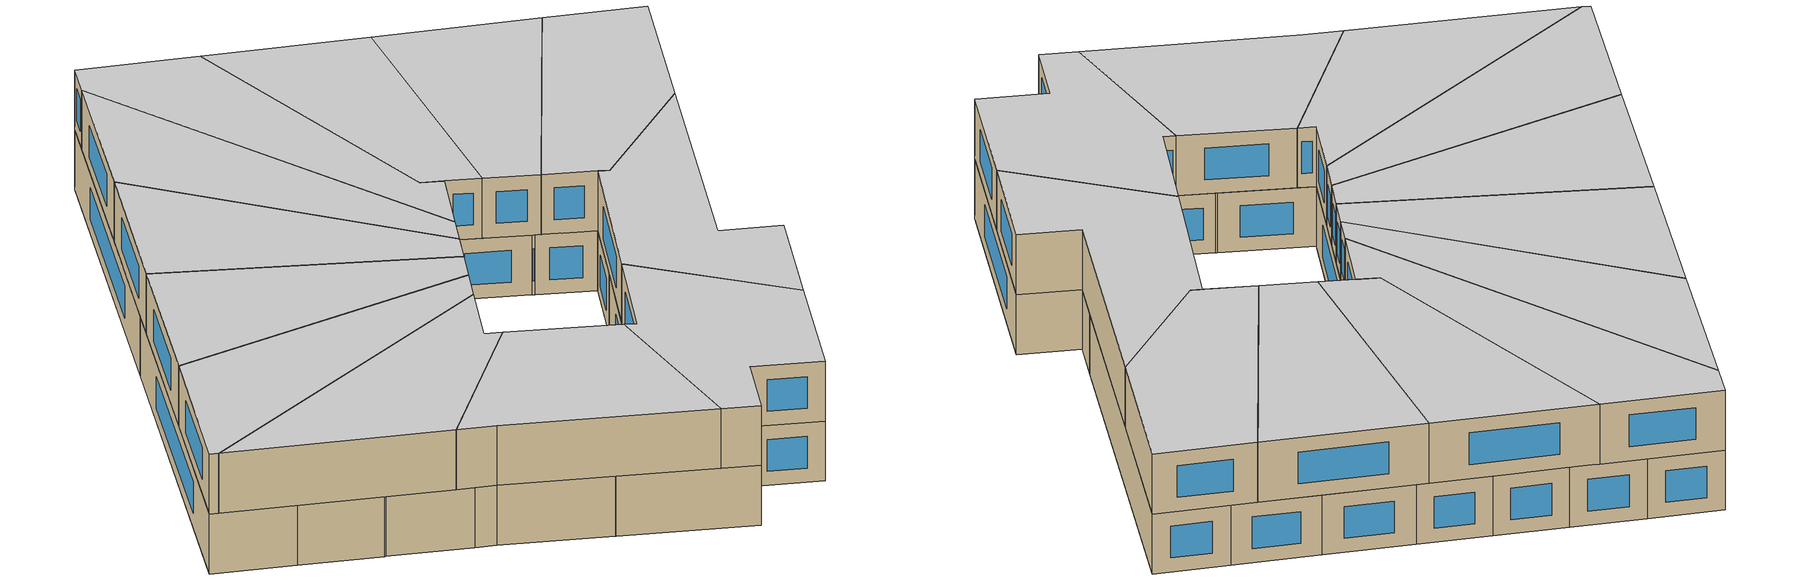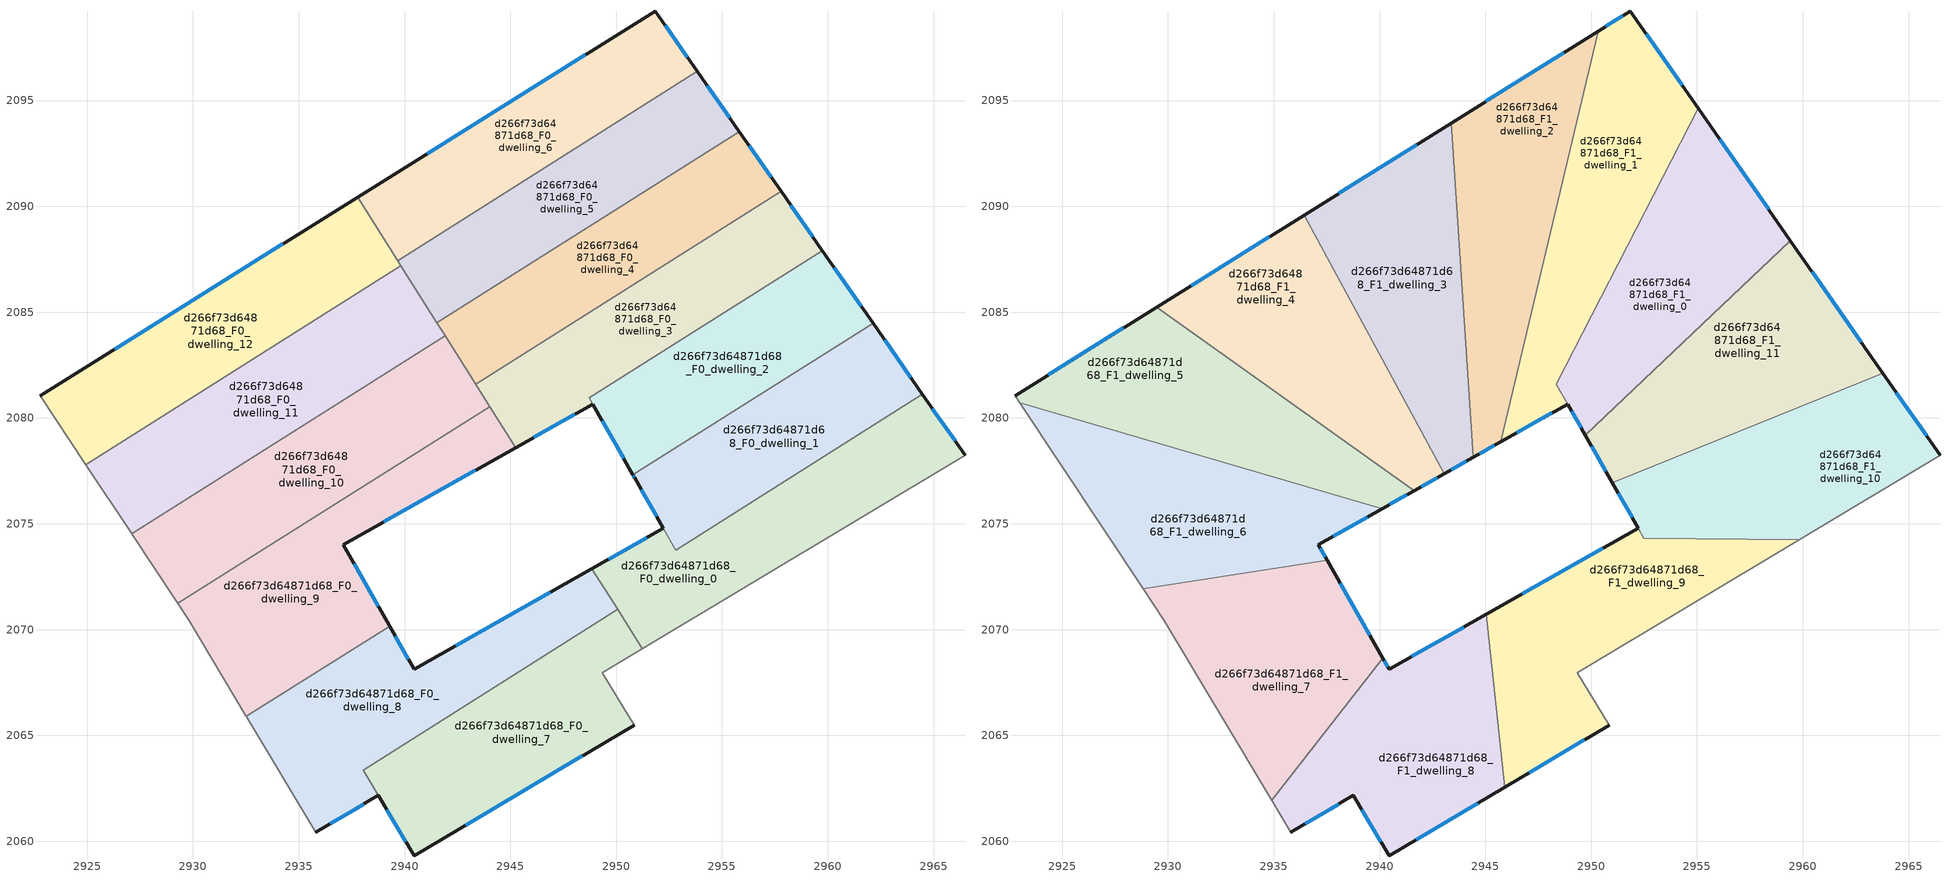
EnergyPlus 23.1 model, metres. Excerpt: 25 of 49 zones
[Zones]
d266f73d64871d68_F0_dwelling_0
 floor ground (EU_floor_Construction): 2964.47,2081.12 2966.48,2078.25 2951.24,2069.11 2948.86,2072.89 2952.23,2074.79 2952.81,2073.76 z0
 wall outside (EU_wall_Construction): 2966.48,2078.25 2964.47,2081.12 / 2952.23,2074.79 2948.86,2072.89 z0:3
 wall adiabatic (EU_wall_Construction): 2951.24,2069.11 2966.48,2078.25 z0:3
 wall to d266f73d64871d68_F0_dwelling_1 (EU_wall_Construction): 2964.47,2081.12 2952.81,2073.76 2952.23,2074.79 z0:3
 wall to d266f73d64871d68_F0_dwelling_8 (EU_wall_Construction): 2948.86,2072.89 2950.08,2070.96 z0:3
 wall to d266f73d64871d68_F0_dwelling_7 (EU_wall_Construction): 2950.08,2070.95 2951.24,2069.11 z0:3
 window (EU_Window_Construction): 2966.01,2078.92 2964.95,2080.45 / 2951.43,2074.35 2949.65,2073.34 z0.7:2.3
d266f73d64871d68_F0_dwelling_1
 floor ground (EU_floor_Construction): 2962.14,2084.47 2964.47,2081.12 2952.81,2073.76 2950.87,2077.18 2950.79,2077.31 z0
 wall outside (EU_wall_Construction): 2950.79,2077.31 2950.87,2077.18 2952.23,2074.79 / 2964.47,2081.12 2962.14,2084.47 z0:3
 wall to d266f73d64871d68_F0_dwelling_2 (EU_wall_Construction): 2962.14,2084.47 2950.79,2077.31 z0:3
 window (EU_Window_Construction): 2950.81,2077.28 2950.85,2077.21 / 2963.93,2081.91 2962.69,2083.69 / 2951.19,2076.62 2951.91,2075.35 z0.7:2.3
d266f73d64871d68_F0_dwelling_10
 floor ground (EU_floor_Construction): 2941.92,2083.88 2944.02,2080.54 2929.29,2071.24 2927.11,2074.53 z0
 wall to d266f73d64871d68_F0_dwelling_11 (EU_wall_Construction): 2941.92,2083.88 2927.11,2074.53 z0:3
 wall to d266f73d64871d68_F0_dwelling_9 (EU_wall_Construction): 2929.29,2071.24 2944.02,2080.54 z0:3
 wall adiabatic (EU_wall_Construction): 2927.11,2074.53 2929.29,2071.24 z0:3
 wall to d266f73d64871d68_F0_dwelling_4 (EU_wall_Construction): 2943.36,2081.59 2941.92,2083.88 z0:3
 wall to d266f73d64871d68_F0_dwelling_3 (EU_wall_Construction): 2944.02,2080.54 2943.36,2081.59 z0:3
 ceiling adiabatic (EU_roof_Construction): 2944.02,2080.54 2941.92,2083.88 2940.14,2082.76 2942.02,2079.28 z3
d266f73d64871d68_F0_dwelling_11
 floor ground (EU_floor_Construction): 2939.82,2087.2 2941.89,2083.92 2941.92,2083.88 2927.11,2074.53 2927.08,2074.57 2924.93,2077.8 z0
 wall adiabatic (EU_wall_Construction): 2924.93,2077.8 2927.08,2074.57 2927.11,2074.53 z0:3
 wall to d266f73d64871d68_F0_dwelling_12 (EU_wall_Construction): 2939.82,2087.2 2924.93,2077.8 z0:3
 wall to d266f73d64871d68_F0_dwelling_5 (EU_wall_Construction): 2941.52,2084.5 2939.82,2087.2 z0:3
 wall to d266f73d64871d68_F0_dwelling_4 (EU_wall_Construction): 2941.92,2083.88 2941.89,2083.92 2941.52,2084.5 z0:3
 ceiling adiabatic (EU_roof_Construction): 2941.92,2083.88 2941.89,2083.92 2939.82,2087.2 2938.26,2086.22 2940.14,2082.76 z3
d266f73d64871d68_F0_dwelling_12
 floor ground (EU_floor_Construction): 2937.78,2090.43 2939.82,2087.2 2924.93,2077.8 2922.78,2081.06 z0
 wall outside (EU_wall_Construction): 2937.78,2090.43 2922.78,2081.06 z0:3
 wall adiabatic (EU_wall_Construction): 2922.78,2081.06 2924.93,2077.8 z0:3
 wall to d266f73d64871d68_F0_dwelling_6 (EU_wall_Construction): 2939.67,2087.43 2937.78,2090.43 z0:3
 wall to d266f73d64871d68_F0_dwelling_5 (EU_wall_Construction): 2939.82,2087.2 2939.67,2087.43 z0:3
 window (EU_Window_Construction): 2934.26,2088.23 2926.3,2083.26 z0.7:2.3
 ceiling adiabatic (EU_roof_Construction): 2939.82,2087.2 2937.78,2090.43 2936.44,2089.59 2938.26,2086.22 z3
d266f73d64871d68_F0_dwelling_2
 floor ground (EU_floor_Construction): 2959.74,2087.91 2962.14,2084.47 2950.79,2077.31 2948.72,2080.96 z0
 wall outside (EU_wall_Construction): 2962.14,2084.47 2959.74,2087.91 / 2948.89,2080.66 2950.79,2077.31 z0:3
 wall to d266f73d64871d68_F0_dwelling_3 (EU_wall_Construction): 2959.74,2087.91 2948.72,2080.96 2948.89,2080.66 z0:3
 window (EU_Window_Construction): 2961.58,2085.28 2960.31,2087.1 / 2949.34,2079.87 2950.35,2078.1 z0.7:2.3
d266f73d64871d68_F0_dwelling_3
 floor ground (EU_floor_Construction): 2957.79,2090.71 2959.74,2087.91 2948.72,2080.95 2948.89,2080.66 2945.25,2078.6 2943.36,2081.59 z0
 wall outside (EU_wall_Construction): 2959.74,2087.91 2957.79,2090.71 / 2945.25,2078.6 2948.89,2080.66 z0:3
 wall to d266f73d64871d68_F0_dwelling_4 (EU_wall_Construction): 2957.79,2090.71 2943.36,2081.59 z0:3
 wall to d266f73d64871d68_F0_dwelling_9 (EU_wall_Construction): 2944.02,2080.54 2945.25,2078.6 z0:3
 window (EU_Window_Construction): 2959.28,2088.57 2958.25,2090.05 / 2946.1,2079.08 2948.03,2080.17 z0.7:2.3
d266f73d64871d68_F0_dwelling_4
 floor ground (EU_floor_Construction): 2955.82,2093.53 2957.79,2090.71 2943.36,2081.59 2941.52,2084.5 z0
 wall outside (EU_wall_Construction): 2957.79,2090.71 2955.82,2093.53 z0:3
 wall to d266f73d64871d68_F0_dwelling_5 (EU_wall_Construction): 2955.82,2093.53 2941.52,2084.5 z0:3
 window (EU_Window_Construction): 2957.33,2091.37 2956.29,2092.87 z0.7:2.3
d266f73d64871d68_F0_dwelling_5
 floor ground (EU_floor_Construction): 2953.84,2096.38 2955.82,2093.53 2941.52,2084.5 2939.67,2087.43 z0
 wall outside (EU_wall_Construction): 2955.82,2093.53 2953.84,2096.38 z0:3
 wall to d266f73d64871d68_F0_dwelling_6 (EU_wall_Construction): 2953.84,2096.38 2939.67,2087.43 z0:3
 window (EU_Window_Construction): 2955.36,2094.2 2954.3,2095.71 z0.7:2.3
 ceiling adiabatic (EU_roof_Construction): 2953.84,2092.28 2955.05,2094.64 2953.84,2096.38 2939.67,2087.43 2941.52,2084.5 2943.91,2086.01 2943.66,2089.95 2949.2,2093.45 2948.05,2088.62 z3
d266f73d64871d68_F0_dwelling_6
 floor ground (EU_floor_Construction): 2951.85,2099.22 2953.84,2096.38 2939.67,2087.43 2937.78,2090.43 z0
 wall outside (EU_wall_Construction): 2953.84,2096.38 2951.85,2099.22 2937.78,2090.43 z0:3
 window (EU_Window_Construction): 2948.55,2097.16 2941.09,2092.49 / 2953.37,2097.05 2952.32,2098.55 z0.7:2.3
 ceiling adiabatic (EU_roof_Construction): 2943.66,2089.95 2943.4,2093.94 2937.78,2090.43 2939.67,2087.43 z3
d266f73d64871d68_F0_dwelling_7
 floor ground (EU_floor_Construction): 2950.08,2070.96 2951.24,2069.11 2949.34,2067.97 2950.84,2065.49 2940.47,2059.31 2938.05,2063.36 z0
 wall outside (EU_wall_Construction): 2938.76,2062.17 2940.47,2059.31 2950.84,2065.49 z0:3
 wall adiabatic (EU_wall_Construction): 2950.84,2065.49 2949.34,2067.97 2951.24,2069.11 z0:3
 wall to d266f73d64871d68_F0_dwelling_8 (EU_wall_Construction): 2950.08,2070.96 2938.05,2063.36 2938.76,2062.17 z0:3
 window (EU_Window_Construction): 2942.9,2060.76 2948.41,2064.04 / 2939.16,2061.5 2940.07,2059.98 z0.7:2.3
d266f73d64871d68_F0_dwelling_8
 floor ground (EU_floor_Construction): 2948.86,2072.89 2950.08,2070.96 2938.05,2063.36 2938.76,2062.17 2935.81,2060.42 2932.53,2065.9 2939.29,2070.17 2940.45,2068.13 z0
 wall outside (EU_wall_Construction): 2948.86,2072.89 2940.45,2068.13 2939.29,2070.17 / 2935.81,2060.42 2938.76,2062.17 z0:3
 wall adiabatic (EU_wall_Construction): 2932.53,2065.9 2935.81,2060.42 z0:3
 wall to d266f73d64871d68_F0_dwelling_9 (EU_wall_Construction): 2939.29,2070.17 2932.53,2065.9 z0:3
 window (EU_Window_Construction): 2946.88,2071.77 2942.42,2069.25 / 2936.5,2060.83 2938.07,2061.76 / 2940.18,2068.61 2939.57,2069.69 z0.7:2.3
 ceiling adiabatic (EU_roof_Construction): 2934.9,2061.94 2940.16,2068.64 2939.29,2070.17 2932.53,2065.9 z3
d266f73d64871d68_F0_dwelling_9
 floor ground (EU_floor_Construction): 2944.02,2080.54 2945.25,2078.6 2937.11,2074.01 2939.27,2070.21 2939.29,2070.17 2932.53,2065.9 2932.51,2065.94 2929.83,2070.42 2929.29,2071.24 z0
 wall outside (EU_wall_Construction): 2939.29,2070.17 2939.27,2070.21 2937.11,2074.01 2945.25,2078.6 z0:3
 wall adiabatic (EU_wall_Construction): 2929.29,2071.24 2929.83,2070.42 2932.51,2065.94 2932.53,2065.9 z0:3
 window (EU_Window_Construction): 2939.02,2075.09 2943.34,2077.52 / 2938.76,2071.1 2937.62,2073.12 z0.7:2.3
 ceiling adiabatic (EU_roof_Construction): 2939.29,2070.17 2939.27,2070.21 2937.53,2073.28 2930.88,2072.24 2929.29,2071.24 2929.83,2070.42 2932.51,2065.94 2932.53,2065.9 z3
d266f73d64871d68_F1_dwelling_0
 floor to d266f73d64871d68_F0_dwelling_3 (EU_floor_Construction): 2957.79,2090.71 2959.41,2088.39 2957.26,2086.34 2948.72,2080.95 2948.36,2081.59 2950.76,2086.27 z3
 floor to d266f73d64871d68_F0_dwelling_4 (EU_floor_Construction): 2955.82,2093.53 2957.79,2090.71 2950.76,2086.27 2953.84,2092.28 z3
 floor to d266f73d64871d68_F0_dwelling_2 (EU_floor_Construction): 2957.26,2086.34 2949.72,2079.19 2948.72,2080.96 z3
 floor to d266f73d64871d68_F0_dwelling_5 (EU_floor_Construction): 2955.05,2094.64 2955.82,2093.53 2953.84,2092.28 z3
 wall outside (EU_wall_Construction): 2959.41,2088.39 2955.05,2094.64 / 2948.89,2080.66 2949.72,2079.19 z3:6
 wall to d266f73d64871d68_F1_dwelling_11 (EU_wall_Construction): 2949.72,2079.19 2959.41,2088.39 z3:6
 wall to d266f73d64871d68_F1_dwelling_1 (EU_wall_Construction): 2955.05,2094.64 2948.36,2081.6 / 2948.36,2081.59 2948.89,2080.66 z3:6
 window (EU_Window_Construction): 2958.39,2089.85 2956.07,2093.17 / 2949.09,2080.31 2949.53,2079.54 z3.7:5.3
 ceiling to d266f73d64871d68_F2_dwelling_0 (EU_floor_Construction): 2959.41,2088.39 2955.05,2094.64 2948.36,2081.59 2949.72,2079.19 z6
d266f73d64871d68_F1_dwelling_1
 floor adiabatic (EU_floor_Construction): 2953.84,2096.38 2955.05,2094.64 2953.84,2092.28 2948.05,2088.62 2949.2,2093.45 z3
 floor to d266f73d64871d68_F0_dwelling_3 (EU_floor_Construction): 2950.76,2086.27 2948.36,2081.59 2948.89,2080.66 2945.73,2078.88 2946.91,2083.84 z3
 floor to d266f73d64871d68_F0_dwelling_6 (EU_floor_Construction): 2951.85,2099.22 2953.84,2096.38 2949.2,2093.45 2950.35,2098.28 z3
 floor to d266f73d64871d68_F0_dwelling_4 (EU_floor_Construction): 2953.84,2092.28 2950.76,2086.27 2946.91,2083.84 2948.05,2088.62 z3
 wall outside (EU_wall_Construction): 2955.05,2094.64 2951.85,2099.22 2950.35,2098.28 / 2945.73,2078.88 2948.89,2080.66 z3:6
 wall to d266f73d64871d68_F1_dwelling_2 (EU_wall_Construction): 2950.35,2098.28 2945.73,2078.88 z3:6
 window (EU_Window_Construction): 2951.5,2099 2950.7,2098.5 / 2954.3,2095.71 2952.61,2098.14 / 2946.47,2079.29 2948.15,2080.24 z3.7:5.3
 ceiling to d266f73d64871d68_F2_dwelling_1 (EU_floor_Construction): 2948.89,2080.66 2948.36,2081.59 2955.05,2094.64 2951.85,2099.22 2950.35,2098.28 2945.73,2078.88 z6
d266f73d64871d68_F1_dwelling_10
 floor to d266f73d64871d68_F0_dwelling_0 (EU_floor_Construction): 2964.47,2081.12 2966.48,2078.25 2959.83,2074.26 2953.69,2074.31 z3
 floor to d266f73d64871d68_F0_dwelling_1 (EU_floor_Construction): 2963.79,2082.11 2964.47,2081.12 2953.69,2074.31 2952.49,2074.32 2951,2076.95 z3
 wall outside (EU_wall_Construction): 2966.48,2078.25 2963.79,2082.11 / 2951,2076.95 2952.23,2074.79 z3:6
 wall to d266f73d64871d68_F1_dwelling_11 (EU_wall_Construction): 2963.79,2082.11 2951,2076.95 z3:6
 wall adiabatic (EU_wall_Construction): 2959.83,2074.26 2966.48,2078.25 z3:6
 wall to d266f73d64871d68_F1_dwelling_9 (EU_wall_Construction): 2952.23,2074.79 2952.49,2074.33 2959.83,2074.26 z3:6
 window (EU_Window_Construction): 2965.85,2079.15 2964.42,2081.2 / 2951.29,2076.44 2951.94,2075.3 z3.7:5.3
 ceiling to d266f73d64871d68_F2_dwelling_10 (EU_floor_Construction): 2966.48,2078.25 2963.79,2082.11 2951,2076.95 2952.49,2074.33 2959.83,2074.26 z6
d266f73d64871d68_F1_dwelling_11
 floor to d266f73d64871d68_F0_dwelling_2 (EU_floor_Construction): 2959.74,2087.91 2962.14,2084.47 2950.79,2077.31 2949.72,2079.19 2957.26,2086.34 z3
 floor to d266f73d64871d68_F0_dwelling_3 (EU_floor_Construction): 2959.41,2088.39 2959.74,2087.91 2957.26,2086.34 z3
 floor to d266f73d64871d68_F0_dwelling_1 (EU_floor_Construction): 2962.14,2084.47 2963.79,2082.11 2951,2076.95 2950.79,2077.31 z3
 wall outside (EU_wall_Construction): 2949.72,2079.19 2951,2076.95 / 2963.79,2082.11 2959.41,2088.39 z3:6
 window (EU_Window_Construction): 2950.02,2078.67 2950.7,2077.48 / 2962.76,2083.59 2960.44,2086.91 z3.7:5.3
 ceiling to d266f73d64871d68_F2_dwelling_11 (EU_floor_Construction): 2963.79,2082.11 2959.41,2088.39 2949.72,2079.19 2951,2076.95 z6
d266f73d64871d68_F1_dwelling_2
 floor to d266f73d64871d68_F0_dwelling_6 (EU_floor_Construction): 2950.35,2098.28 2949.2,2093.45 2943.66,2089.95 2943.4,2093.94 z3
 floor to d266f73d64871d68_F0_dwelling_5 (EU_floor_Construction): 2949.2,2093.45 2948.05,2088.62 2943.91,2086.01 2943.66,2089.95 z3
 floor to d266f73d64871d68_F0_dwelling_3 (EU_floor_Construction): 2946.91,2083.84 2945.73,2078.88 2945.25,2078.6 2944.3,2080.11 2944.17,2082.11 z3
 floor to d266f73d64871d68_F0_dwelling_4 (EU_floor_Construction): 2948.05,2088.62 2946.91,2083.84 2944.17,2082.11 2943.91,2086.01 z3
 floor to d266f73d64871d68_F0_dwelling_9 (EU_floor_Construction): 2944.3,2080.11 2945.25,2078.6 2944.42,2078.14 z3
 wall outside (EU_wall_Construction): 2944.42,2078.14 2945.73,2078.88 / 2950.35,2098.28 2943.4,2093.94 z3:6
 wall to d266f73d64871d68_F1_dwelling_3 (EU_wall_Construction): 2943.4,2093.94 2944.42,2078.14 z3:6
 window (EU_Window_Construction): 2944.73,2078.31 2945.43,2078.7 / 2948.71,2097.26 2945.03,2094.96 z3.7:5.3
 ceiling to d266f73d64871d68_F2_dwelling_2 (EU_floor_Construction): 2945.73,2078.88 2950.35,2098.28 2943.4,2093.94 2944.42,2078.14 z6
d266f73d64871d68_F1_dwelling_3
 floor to d266f73d64871d68_F0_dwelling_4 (EU_floor_Construction): 2943.91,2086.01 2944.17,2082.11 2943.36,2081.59 2941.52,2084.5 z3
 floor to d266f73d64871d68_F0_dwelling_3 (EU_floor_Construction): 2944.17,2082.11 2944.3,2080.11 2943.36,2081.59 z3
 floor to d266f73d64871d68_F0_dwelling_9 (EU_floor_Construction): 2944.02,2080.54 2944.3,2080.11 2944.42,2078.14 2943.06,2077.37 2942.02,2079.28 z3
 floor adiabatic (EU_floor_Construction): 2943.4,2093.94 2943.91,2086.01 2941.52,2084.5 2944.3,2080.11 2944.02,2080.54 2942.02,2079.28 2936.43,2089.59 z3
 wall outside (EU_wall_Construction): 2943.06,2077.37 2944.42,2078.14 / 2943.4,2093.94 2936.43,2089.59 z3:6
 wall to d266f73d64871d68_F1_dwelling_4 (EU_wall_Construction): 2936.43,2089.59 2943.06,2077.37 z3:6
 window (EU_Window_Construction): 2943.38,2077.55 2944.1,2077.95 / 2941.76,2092.92 2938.07,2090.61 z3.7:5.3
 ceiling to d266f73d64871d68_F2_dwelling_3 (EU_floor_Construction): 2944.42,2078.14 2943.4,2093.94 2936.43,2089.59 2943.06,2077.37 z6
d266f73d64871d68_F1_dwelling_4
 floor to d266f73d64871d68_F0_dwelling_12 (EU_floor_Construction): 2936.44,2089.59 2938.26,2086.22 2932.86,2082.81 2929.46,2085.23 z3
 floor to d266f73d64871d68_F0_dwelling_11 (EU_floor_Construction): 2938.26,2086.22 2940.14,2082.76 2936.32,2080.35 2932.86,2082.81 z3
 floor to d266f73d64871d68_F0_dwelling_10 (EU_floor_Construction): 2940.14,2082.76 2942.02,2079.28 2939.79,2077.87 2936.32,2080.35 z3
 floor to d266f73d64871d68_F0_dwelling_9 (EU_floor_Construction): 2942.02,2079.28 2943.06,2077.37 2941.63,2076.56 2939.79,2077.87 z3
 wall outside (EU_wall_Construction): 2941.63,2076.56 2943.06,2077.37 / 2936.43,2089.59 2929.46,2085.23 z3:6
 wall to d266f73d64871d68_F1_dwelling_5 (EU_wall_Construction): 2929.46,2085.23 2941.63,2076.56 z3:6
 window (EU_Window_Construction): 2941.97,2076.75 2942.72,2077.18 / 2934.8,2088.57 2931.1,2086.26 z3.7:5.3
 ceiling to d266f73d64871d68_F2_dwelling_4 (EU_floor_Construction): 2943.06,2077.37 2936.43,2089.59 2929.46,2085.23 2941.63,2076.56 z6
d266f73d64871d68_F1_dwelling_5
 floor to d266f73d64871d68_F0_dwelling_12 (EU_floor_Construction): 2932.86,2082.81 2927.48,2079.41 2923.01,2080.71 2922.78,2081.06 2929.46,2085.23 z3
 floor to d266f73d64871d68_F0_dwelling_10 (EU_floor_Construction): 2939.79,2077.87 2937.57,2076.47 2932.51,2077.94 2936.32,2080.35 z3
 floor to d266f73d64871d68_F0_dwelling_11 (EU_floor_Construction): 2936.32,2080.35 2932.51,2077.94 2927.48,2079.41 2932.86,2082.81 z3
 floor to d266f73d64871d68_F0_dwelling_9 (EU_floor_Construction): 2941.63,2076.56 2940.14,2075.72 2937.57,2076.47 2939.79,2077.87 z3
 wall outside (EU_wall_Construction): 2940.14,2075.72 2941.63,2076.56 / 2929.46,2085.23 2922.78,2081.06 z3:6
 wall to d266f73d64871d68_F1_dwelling_6 (EU_wall_Construction): 2923.01,2080.71 2940.14,2075.72 z3:6
 wall adiabatic (EU_wall_Construction): 2922.78,2081.06 2923.01,2080.71 z3:6
 window (EU_Window_Construction): 2940.49,2075.91 2941.28,2076.36 / 2927.89,2084.25 2924.35,2082.04 z3.7:5.3
 ceiling to d266f73d64871d68_F2_dwelling_5 (EU_floor_Construction): 2941.63,2076.56 2929.46,2085.23 2922.78,2081.06 2923.01,2080.71 2940.14,2075.72 z6
d266f73d64871d68_F1_dwelling_6
 floor to d266f73d64871d68_F0_dwelling_10 (EU_floor_Construction): 2937.57,2076.47 2930.88,2072.24 2928.83,2071.92 2927.11,2074.53 2932.51,2077.94 z3
 floor to d266f73d64871d68_F0_dwelling_11 (EU_floor_Construction): 2932.51,2077.94 2927.11,2074.53 2927.08,2074.57 2924.93,2077.8 2927.48,2079.41 z3
 floor to d266f73d64871d68_F0_dwelling_12 (EU_floor_Construction): 2927.48,2079.41 2924.93,2077.8 2923.01,2080.71 z3
 floor to d266f73d64871d68_F0_dwelling_9 (EU_floor_Construction): 2940.14,2075.72 2937.11,2074.01 2937.53,2073.28 2930.88,2072.24 2937.57,2076.47 z3
 wall outside (EU_wall_Construction): 2937.53,2073.28 2937.11,2074.01 2940.14,2075.72 z3:6
 wall to d266f73d64871d68_F1_dwelling_7 (EU_wall_Construction): 2928.83,2071.92 2937.53,2073.28 z3:6
 wall adiabatic (EU_wall_Construction): 2923.01,2080.71 2928.83,2071.92 z3:6
 window (EU_Window_Construction): 2937.82,2074.41 2939.43,2075.32 / 2937.43,2073.45 2937.21,2073.84 z3.7:5.3
 ceiling to d266f73d64871d68_F2_dwelling_6 (EU_floor_Construction): 2937.53,2073.28 2937.11,2074.01 2940.14,2075.72 2923.01,2080.71 2928.83,2071.92 z6
d266f73d64871d68_F1_dwelling_7
 floor to d266f73d64871d68_F0_dwelling_10 (EU_floor_Construction): 2930.88,2072.24 2929.29,2071.24 2928.83,2071.92 z3
 floor adiabatic (EU_floor_Construction): 2937.53,2073.28 2940.16,2068.64 2934.9,2061.94 2929.83,2070.42 2928.83,2071.92 2929.29,2071.24 2930.88,2072.24 z3
 wall outside (EU_wall_Construction): 2940.16,2068.64 2937.53,2073.28 z3:6
 wall to d266f73d64871d68_F1_dwelling_8 (EU_wall_Construction): 2934.9,2061.94 2940.16,2068.64 z3:6
 wall adiabatic (EU_wall_Construction): 2928.83,2071.92 2929.83,2070.42 2934.9,2061.94 z3:6
 window (EU_Window_Construction): 2939.54,2069.73 2938.15,2072.19 z3.7:5.3
 ceiling to d266f73d64871d68_F2_dwelling_7 (EU_floor_Construction): 2934.9,2061.94 2940.16,2068.64 2937.53,2073.28 2928.83,2071.92 2929.83,2070.42 z6
d266f73d64871d68_F1_dwelling_8
 floor to d266f73d64871d68_F0_dwelling_7 (EU_floor_Construction): 2945.34,2067.96 2945.91,2062.55 2940.47,2059.31 2938.05,2063.36 z3
 floor to d266f73d64871d68_F0_dwelling_8 (EU_floor_Construction): 2945.05,2070.74 2945.34,2067.96 2938.05,2063.36 2938.76,2062.17 2935.81,2060.42 2934.9,2061.94 2940.16,2068.64 2940.45,2068.13 z3
 wall outside (EU_wall_Construction): 2945.05,2070.74 2940.45,2068.13 2940.16,2068.64 / 2935.81,2060.42 2938.76,2062.17 2940.47,2059.31 2945.91,2062.55 z3:6
 wall to d266f73d64871d68_F1_dwelling_9 (EU_wall_Construction): 2945.91,2062.55 2945.05,2070.74 z3:6
 wall adiabatic (EU_wall_Construction): 2934.9,2061.94 2935.81,2060.42 z3:6
 window (EU_Window_Construction): 2940.38,2068.25 2940.23,2068.52 / 2943.97,2070.12 2941.53,2068.74 / 2941.74,2060.07 2944.63,2061.79 / 2939.16,2061.5 2940.07,2059.98 / 2936.5,2060.83 2938.07,2061.76 z3.7:5.3
 ceiling to d266f73d64871d68_F2_dwelling_8 (EU_floor_Construction): 2945.91,2062.55 2945.05,2070.74 2940.45,2068.13 2940.16,2068.64 2934.9,2061.94 2935.81,2060.42 2938.76,2062.17 2940.47,2059.31 z6
d266f73d64871d68_F1_dwelling_9
 floor to d266f73d64871d68_F0_dwelling_8 (EU_floor_Construction): 2948.86,2072.89 2950.08,2070.96 2945.34,2067.96 2945.05,2070.74 z3
 floor to d266f73d64871d68_F0_dwelling_0 (EU_floor_Construction): 2959.83,2074.26 2951.24,2069.11 2948.86,2072.89 2952.23,2074.79 2952.81,2073.76 2953.69,2074.31 z3
 floor to d266f73d64871d68_F0_dwelling_7 (EU_floor_Construction): 2950.08,2070.96 2951.24,2069.11 2949.34,2067.97 2950.84,2065.49 2945.91,2062.55 2945.34,2067.96 z3
 floor to d266f73d64871d68_F0_dwelling_1 (EU_floor_Construction): 2953.69,2074.31 2952.81,2073.76 2952.49,2074.32 z3
 wall outside (EU_wall_Construction): 2952.23,2074.79 2945.05,2070.74 / 2945.91,2062.55 2950.84,2065.49 z3:6
 wall adiabatic (EU_wall_Construction): 2950.84,2065.49 2949.34,2067.97 2959.83,2074.26 z3:6
 window (EU_Window_Construction): 2950.54,2073.84 2946.74,2071.69 / 2947.07,2063.24 2949.68,2064.8 z3.7:5.3
 ceiling to d266f73d64871d68_F2_dwelling_9 (EU_floor_Construction): 2950.84,2065.49 2949.34,2067.97 2959.83,2074.26 2952.49,2074.33 2952.23,2074.79 2945.05,2070.74 2945.91,2062.55 z6
[Building]
EU S2 Campaign: North Axis=0; Terrain=City; Solar Distribution=FullExterior
[Site:Location]
Budapest.Ferenc.Liszt.Intl.AP: Latitude=47.437; Longitude=19.256; Time Zone=1; Elevation=185
[SizingPeriod:WeatherFileDays]
AnnualSizingPeriod: Begin Month=1; Begin Day of Month=1; End Month=12; End Day of Month=31; Day of Week for Start Day=Monday; Use Weather File Daylight Saving Period=No; Use Weather File Rain and Snow Indicators=No
[MATERIAL]
EU_InternalMass_Material: Roughness=MediumRough; Thickness=0.1; Conductivity=1; Density=1800; Specific Heat=900; Thermal Absorptance=0.9; Solar Absorptance=0.7; Visible Absorptance=0.7
[MATERIAL:NOMASS] Roughness=MediumRough; Thermal Absorptance=0.9; Solar Absorptance=0.7; Visible Absorptance=0.7
Name | Thermal Resistance
EU_wall_NoMass | 0.832559
EU_roof_NoMass | 1.39638
EU_floor_NoMass | 0.872794
[WINDOWMATERIAL:SIMPLEGLAZINGSYSTEM]
EU_Window_SimpleGlazing: UFactor=2.79869; Solar Heat Gain Coefficient=0.75; Visible Transmittance=0.75
[CONSTRUCTION]
EU_wall_Construction: EU_wall_NoMass
EU_roof_Construction: EU_roof_NoMass
EU_floor_Construction: EU_floor_NoMass
EU_Window_Construction: EU_Window_SimpleGlazing
EU_InternalMass_Construction: EU_InternalMass_Material
[ZONE] Type=1; Multiplier=1; Ceiling Height=autocalculate; Floor Area=autocalculate; Part of Total Floor Area=Yes
Name | Volume
d266f73d64871d68_F0_dwelling_0 | 189.902
d266f73d64871d68_F1_dwelling_0 | 201.723
d266f73d64871d68_F0_dwelling_1 | 166.455
d266f73d64871d68_F1_dwelling_1 | 206.985
d266f73d64871d68_F0_dwelling_10 | 206.941
d266f73d64871d68_F1_dwelling_10 | 203.572
d266f73d64871d68_F0_dwelling_11 | 206.958
d266f73d64871d68_F1_dwelling_11; d266f73d64871d68_F1_dwelling_3 | 204.405
d266f73d64871d68_F0_dwelling_12 | 204.386
d266f73d64871d68_F0_dwelling_2 | 166.136
d266f73d64871d68_F1_dwelling_2 | 204.351
d266f73d64871d68_F0_dwelling_3 | 178.148
d266f73d64871d68_F0_dwelling_4 | 175.164
d266f73d64871d68_F1_dwelling_4 | 204.378
d266f73d64871d68_F0_dwelling_5 | 175.19
d266f73d64871d68_F1_dwelling_5 | 204.383
d266f73d64871d68_F0_dwelling_6 | 175.163
d266f73d64871d68_F1_dwelling_6 | 204.333
d266f73d64871d68_F0_dwelling_7 | 190.591
d266f73d64871d68_F1_dwelling_7 | 204.384
d266f73d64871d68_F0_dwelling_8 | 208.522
d266f73d64871d68_F1_dwelling_8 | 204.394
d266f73d64871d68_F0_dwelling_9 | 208.769
d266f73d64871d68_F1_dwelling_9 | 205.102
[INTERNALMASS] Construction=EU_InternalMass_Construction
Name | Zone or ZoneList | Surface Area
d266f73d64871d68_F0_dwelling_0_EU_InternalMass | d266f73d64871d68_F0_dwelling_0 | 63.301
d266f73d64871d68_F0_dwelling_1_EU_InternalMass | d266f73d64871d68_F0_dwelling_1 | 55.4871
d266f73d64871d68_F0_dwelling_2_EU_InternalMass | d266f73d64871d68_F0_dwelling_2 | 55.3895
d266f73d64871d68_F0_dwelling_3_EU_InternalMass | d266f73d64871d68_F0_dwelling_3 | 59.3826
d266f73d64871d68_F0_dwelling_4_EU_InternalMass | d266f73d64871d68_F0_dwelling_4 | 58.3879
d266f73d64871d68_F0_dwelling_5_EU_InternalMass | d266f73d64871d68_F0_dwelling_5 | 58.3967
d266f73d64871d68_F0_dwelling_6_EU_InternalMass | d266f73d64871d68_F0_dwelling_6 | 58.3877
d266f73d64871d68_F0_dwelling_7_EU_InternalMass | d266f73d64871d68_F0_dwelling_7 | 63.5325
d266f73d64871d68_F0_dwelling_8_EU_InternalMass | d266f73d64871d68_F0_dwelling_8 | 69.5084
d266f73d64871d68_F0_dwelling_9_EU_InternalMass | d266f73d64871d68_F0_dwelling_9 | 69.5841
d266f73d64871d68_F0_dwelling_10_EU_InternalMass | d266f73d64871d68_F0_dwelling_10 | 68.9929
d266f73d64871d68_F0_dwelling_11_EU_InternalMass | d266f73d64871d68_F0_dwelling_11 | 68.9825
d266f73d64871d68_F0_dwelling_12_EU_InternalMass | d266f73d64871d68_F0_dwelling_12 | 68.1286
d266f73d64871d68_F1_dwelling_0_EU_InternalMass | d266f73d64871d68_F1_dwelling_0 | 67.2453
d266f73d64871d68_F1_dwelling_1_EU_InternalMass | d266f73d64871d68_F1_dwelling_1 | 68.9945
d266f73d64871d68_F1_dwelling_2_EU_InternalMass | d266f73d64871d68_F1_dwelling_2 | 68.1169
d266f73d64871d68_F1_dwelling_3_EU_InternalMass | d266f73d64871d68_F1_dwelling_3 | 68.135
d266f73d64871d68_F1_dwelling_4_EU_InternalMass | d266f73d64871d68_F1_dwelling_4 | 68.1261
d266f73d64871d68_F1_dwelling_5_EU_InternalMass | d266f73d64871d68_F1_dwelling_5 | 68.1278
d266f73d64871d68_F1_dwelling_6_EU_InternalMass | d266f73d64871d68_F1_dwelling_6 | 68.1109
d266f73d64871d68_F1_dwelling_7_EU_InternalMass | d266f73d64871d68_F1_dwelling_7 | 68.128
d266f73d64871d68_F1_dwelling_8_EU_InternalMass | d266f73d64871d68_F1_dwelling_8 | 68.1316
d266f73d64871d68_F1_dwelling_9_EU_InternalMass | d266f73d64871d68_F1_dwelling_9 | 68.3698
d266f73d64871d68_F1_dwelling_10_EU_InternalMass | d266f73d64871d68_F1_dwelling_10 | 67.8566
d266f73d64871d68_F1_dwelling_11_EU_InternalMass | d266f73d64871d68_F1_dwelling_11 | 68.135
[OTHEREQUIPMENT] Fuel Type=Electricity; Design Level Calculation Method=Watts/Area; Power per Zone Floor Area=1; Fraction Latent=0; Fraction Radiant=0; Fraction Lost=0; Carbon Dioxide Generation Rate=0; EndUse Subcategory=EU_Step8_InternalGains
Name | Zone or ZoneList or Space or SpaceList | Schedule
EU_Step8_InternalGain_d266f73d64871d68_F0_dwelling_0_f000 | d266f73d64871d68_F0_dwelling_0 | EU_Step8_GainSchedule_d266f73d64871d68_F0_dwelling_0_f000
EU_Step8_InternalGain_d266f73d64871d68_F0_dwelling_1_f000 | d266f73d64871d68_F0_dwelling_1 | EU_Step8_GainSchedule_d266f73d64871d68_F0_dwelling_1_f000
EU_Step8_InternalGain_d266f73d64871d68_F0_dwelling_2_f000 | d266f73d64871d68_F0_dwelling_2 | EU_Step8_GainSchedule_d266f73d64871d68_F0_dwelling_2_f000
EU_Step8_InternalGain_d266f73d64871d68_F0_dwelling_3_f000 | d266f73d64871d68_F0_dwelling_3 | EU_Step8_GainSchedule_d266f73d64871d68_F0_dwelling_3_f000
EU_Step8_InternalGain_d266f73d64871d68_F0_dwelling_4_f000 | d266f73d64871d68_F0_dwelling_4 | EU_Step8_GainSchedule_d266f73d64871d68_F0_dwelling_4_f000
EU_Step8_InternalGain_d266f73d64871d68_F0_dwelling_5_f000 | d266f73d64871d68_F0_dwelling_5 | EU_Step8_GainSchedule_d266f73d64871d68_F0_dwelling_5_f000
EU_Step8_InternalGain_d266f73d64871d68_F0_dwelling_6_f000 | d266f73d64871d68_F0_dwelling_6 | EU_Step8_GainSchedule_d266f73d64871d68_F0_dwelling_6_f000
EU_Step8_InternalGain_d266f73d64871d68_F0_dwelling_7_f000 | d266f73d64871d68_F0_dwelling_7 | EU_Step8_GainSchedule_d266f73d64871d68_F0_dwelling_7_f000
EU_Step8_InternalGain_d266f73d64871d68_F0_dwelling_8_f000 | d266f73d64871d68_F0_dwelling_8 | EU_Step8_GainSchedule_d266f73d64871d68_F0_dwelling_8_f000
EU_Step8_InternalGain_d266f73d64871d68_F0_dwelling_9_f000 | d266f73d64871d68_F0_dwelling_9 | EU_Step8_GainSchedule_d266f73d64871d68_F0_dwelling_9_f000
EU_Step8_InternalGain_d266f73d64871d68_F0_dwelling_10_f000 | d266f73d64871d68_F0_dwelling_10 | EU_Step8_GainSchedule_d266f73d64871d68_F0_dwelling_10_f000
EU_Step8_InternalGain_d266f73d64871d68_F0_dwelling_11_f000 | d266f73d64871d68_F0_dwelling_11 | EU_Step8_GainSchedule_d266f73d64871d68_F0_dwelling_11_f000
EU_Step8_InternalGain_d266f73d64871d68_F0_dwelling_12_f000 | d266f73d64871d68_F0_dwelling_12 | EU_Step8_GainSchedule_d266f73d64871d68_F0_dwelling_12_f000
EU_Step8_InternalGain_d266f73d64871d68_F1_dwelling_0_f000 | d266f73d64871d68_F1_dwelling_0 | EU_Step8_GainSchedule_d266f73d64871d68_F1_dwelling_0_f000
EU_Step8_InternalGain_d266f73d64871d68_F1_dwelling_1_f000 | d266f73d64871d68_F1_dwelling_1 | EU_Step8_GainSchedule_d266f73d64871d68_F1_dwelling_1_f000
EU_Step8_InternalGain_d266f73d64871d68_F1_dwelling_2_f000 | d266f73d64871d68_F1_dwelling_2 | EU_Step8_GainSchedule_d266f73d64871d68_F1_dwelling_2_f000
EU_Step8_InternalGain_d266f73d64871d68_F1_dwelling_3_f000 | d266f73d64871d68_F1_dwelling_3 | EU_Step8_GainSchedule_d266f73d64871d68_F1_dwelling_3_f000
EU_Step8_InternalGain_d266f73d64871d68_F1_dwelling_4_f000 | d266f73d64871d68_F1_dwelling_4 | EU_Step8_GainSchedule_d266f73d64871d68_F1_dwelling_4_f000
EU_Step8_InternalGain_d266f73d64871d68_F1_dwelling_5_f000 | d266f73d64871d68_F1_dwelling_5 | EU_Step8_GainSchedule_d266f73d64871d68_F1_dwelling_5_f000
EU_Step8_InternalGain_d266f73d64871d68_F1_dwelling_6_f000 | d266f73d64871d68_F1_dwelling_6 | EU_Step8_GainSchedule_d266f73d64871d68_F1_dwelling_6_f000
EU_Step8_InternalGain_d266f73d64871d68_F1_dwelling_7_f000 | d266f73d64871d68_F1_dwelling_7 | EU_Step8_GainSchedule_d266f73d64871d68_F1_dwelling_7_f000
EU_Step8_InternalGain_d266f73d64871d68_F1_dwelling_8_f000 | d266f73d64871d68_F1_dwelling_8 | EU_Step8_GainSchedule_d266f73d64871d68_F1_dwelling_8_f000
EU_Step8_InternalGain_d266f73d64871d68_F1_dwelling_9_f000 | d266f73d64871d68_F1_dwelling_9 | EU_Step8_GainSchedule_d266f73d64871d68_F1_dwelling_9_f000
EU_Step8_InternalGain_d266f73d64871d68_F1_dwelling_10_f000 | d266f73d64871d68_F1_dwelling_10 | EU_Step8_GainSchedule_d266f73d64871d68_F1_dwelling_10_f000
EU_Step8_InternalGain_d266f73d64871d68_F1_dwelling_11_f000 | d266f73d64871d68_F1_dwelling_11 | EU_Step8_GainSchedule_d266f73d64871d68_F1_dwelling_11_f000
[ZONEVENTILATION:DESIGNFLOWRATE] Schedule=EU_AlwaysOn; Design Flow Rate Calculation Method=AirChanges/Hour; Air Changes per Hour=0.475469; Ventilation Type=Natural; Fan Pressure Rise=0; Fan Total Efficiency=1; Constant Term Coefficient=1; Temperature Term Coefficient=0; Velocity Term Coefficient=0; Velocity Squared Term Coefficient=0; Minimum Indoor Temperature=-100; Maximum Indoor Temperature=100; Delta Temperature=-100; Minimum Outdoor Temperature=-100; Maximum Outdoor Temperature=100; Maximum Wind Speed=40
Name | Zone or ZoneList or Space or SpaceList
EU_ConstantAir_d266f73d64871d68_F0_dwelling_0 | d266f73d64871d68_F0_dwelling_0
EU_ConstantAir_d266f73d64871d68_F0_dwelling_1 | d266f73d64871d68_F0_dwelling_1
EU_ConstantAir_d266f73d64871d68_F0_dwelling_2 | d266f73d64871d68_F0_dwelling_2
EU_ConstantAir_d266f73d64871d68_F0_dwelling_3 | d266f73d64871d68_F0_dwelling_3
EU_ConstantAir_d266f73d64871d68_F0_dwelling_4 | d266f73d64871d68_F0_dwelling_4
EU_ConstantAir_d266f73d64871d68_F0_dwelling_5 | d266f73d64871d68_F0_dwelling_5
EU_ConstantAir_d266f73d64871d68_F0_dwelling_6 | d266f73d64871d68_F0_dwelling_6
EU_ConstantAir_d266f73d64871d68_F0_dwelling_7 | d266f73d64871d68_F0_dwelling_7
EU_ConstantAir_d266f73d64871d68_F0_dwelling_8 | d266f73d64871d68_F0_dwelling_8
EU_ConstantAir_d266f73d64871d68_F0_dwelling_9 | d266f73d64871d68_F0_dwelling_9
EU_ConstantAir_d266f73d64871d68_F0_dwelling_10 | d266f73d64871d68_F0_dwelling_10
EU_ConstantAir_d266f73d64871d68_F0_dwelling_11 | d266f73d64871d68_F0_dwelling_11
EU_ConstantAir_d266f73d64871d68_F0_dwelling_12 | d266f73d64871d68_F0_dwelling_12
EU_ConstantAir_d266f73d64871d68_F1_dwelling_0 | d266f73d64871d68_F1_dwelling_0
EU_ConstantAir_d266f73d64871d68_F1_dwelling_1 | d266f73d64871d68_F1_dwelling_1
EU_ConstantAir_d266f73d64871d68_F1_dwelling_2 | d266f73d64871d68_F1_dwelling_2
EU_ConstantAir_d266f73d64871d68_F1_dwelling_3 | d266f73d64871d68_F1_dwelling_3
EU_ConstantAir_d266f73d64871d68_F1_dwelling_4 | d266f73d64871d68_F1_dwelling_4
EU_ConstantAir_d266f73d64871d68_F1_dwelling_5 | d266f73d64871d68_F1_dwelling_5
EU_ConstantAir_d266f73d64871d68_F1_dwelling_6 | d266f73d64871d68_F1_dwelling_6
EU_ConstantAir_d266f73d64871d68_F1_dwelling_7 | d266f73d64871d68_F1_dwelling_7
EU_ConstantAir_d266f73d64871d68_F1_dwelling_8 | d266f73d64871d68_F1_dwelling_8
EU_ConstantAir_d266f73d64871d68_F1_dwelling_9 | d266f73d64871d68_F1_dwelling_9
EU_ConstantAir_d266f73d64871d68_F1_dwelling_10 | d266f73d64871d68_F1_dwelling_10
EU_ConstantAir_d266f73d64871d68_F1_dwelling_11 | d266f73d64871d68_F1_dwelling_11
[HVACTEMPLATE:THERMOSTAT] Constant Heating Setpoint=20; Constant Cooling Setpoint=50
EU_HeatOnly_d266f73d64871d68_F0_dwelling_0; EU_HeatOnly_d266f73d64871d68_F0_dwelling_1; EU_HeatOnly_d266f73d64871d68_F0_dwelling_2; EU_HeatOnly_d266f73d64871d68_F0_dwelling_3; EU_HeatOnly_d266f73d64871d68_F0_dwelling_4; EU_HeatOnly_d266f73d64871d68_F0_dwelling_5; EU_HeatOnly_d266f73d64871d68_F0_dwelling_6; EU_HeatOnly_d266f73d64871d68_F0_dwelling_7; EU_HeatOnly_d266f73d64871d68_F0_dwelling_8; EU_HeatOnly_d266f73d64871d68_F0_dwelling_9; EU_HeatOnly_d266f73d64871d68_F0_dwelling_10; EU_HeatOnly_d266f73d64871d68_F0_dwelling_11; EU_HeatOnly_d266f73d64871d68_F0_dwelling_12; EU_HeatOnly_d266f73d64871d68_F1_dwelling_0; EU_HeatOnly_d266f73d64871d68_F1_dwelling_1; EU_HeatOnly_d266f73d64871d68_F1_dwelling_2; EU_HeatOnly_d266f73d64871d68_F1_dwelling_3; EU_HeatOnly_d266f73d64871d68_F1_dwelling_4; EU_HeatOnly_d266f73d64871d68_F1_dwelling_5; EU_HeatOnly_d266f73d64871d68_F1_dwelling_6; EU_HeatOnly_d266f73d64871d68_F1_dwelling_7; EU_HeatOnly_d266f73d64871d68_F1_dwelling_8; EU_HeatOnly_d266f73d64871d68_F1_dwelling_9; EU_HeatOnly_d266f73d64871d68_F1_dwelling_10; EU_HeatOnly_d266f73d64871d68_F1_dwelling_11; EU_HeatOnly_d266f73d64871d68_F2_dwelling_0; EU_HeatOnly_d266f73d64871d68_F2_dwelling_1; EU_HeatOnly_d266f73d64871d68_F2_dwelling_2; EU_HeatOnly_d266f73d64871d68_F2_dwelling_3; EU_HeatOnly_d266f73d64871d68_F2_dwelling_4; EU_HeatOnly_d266f73d64871d68_F2_dwelling_5; EU_HeatOnly_d266f73d64871d68_F2_dwelling_6; EU_HeatOnly_d266f73d64871d68_F2_dwelling_7; EU_HeatOnly_d266f73d64871d68_F2_dwelling_8; EU_HeatOnly_d266f73d64871d68_F2_dwelling_9; EU_HeatOnly_d266f73d64871d68_F2_dwelling_10; EU_HeatOnly_d266f73d64871d68_F2_dwelling_11; EU_HeatOnly_d266f73d64871d68_F3_dwelling_0; EU_HeatOnly_d266f73d64871d68_F3_dwelling_1; EU_HeatOnly_d266f73d64871d68_F3_dwelling_2; EU_HeatOnly_d266f73d64871d68_F3_dwelling_3; EU_HeatOnly_d266f73d64871d68_F3_dwelling_4; EU_HeatOnly_d266f73d64871d68_F3_dwelling_5; EU_HeatOnly_d266f73d64871d68_F3_dwelling_6; EU_HeatOnly_d266f73d64871d68_F3_dwelling_7; EU_HeatOnly_d266f73d64871d68_F3_dwelling_8; EU_HeatOnly_d266f73d64871d68_F3_dwelling_9; EU_HeatOnly_d266f73d64871d68_F3_dwelling_10; EU_HeatOnly_d266f73d64871d68_F3_dwelling_11
[HVACTEMPLATE:ZONE:IDEALLOADSAIRSYSTEM] System Availability Schedule=EU_AlwaysOn; Maximum Heating Supply Air Temperature=50; Minimum Cooling Supply Air Temperature=13; Maximum Heating Supply Air Humidity Ratio=0.0156; Minimum Cooling Supply Air Humidity Ratio=0.0077; Heating Limit=NoLimit; Cooling Limit=NoLimit; Heating Availability Schedule=EU_AlwaysOn; Cooling Availability Schedule=EU_CoolingOff; Dehumidification Control Type=ConstantSensibleHeatRatio; Cooling Sensible Heat Ratio=0.7; Dehumidification Setpoint=60; Humidification Control Type=None; Humidification Setpoint=30; Outdoor Air Method=None; Outdoor Air Flow Rate per Person=0.00944; Outdoor Air Flow Rate per Zone Floor Area=0; Outdoor Air Flow Rate per Zone=0; Demand Controlled Ventilation Type=None; Outdoor Air Economizer Type=NoEconomizer; Heat Recovery Type=None; Sensible Heat Recovery Effectiveness=0.7; Latent Heat Recovery Effectiveness=0.65
Name | Template Thermostat
d266f73d64871d68_F0_dwelling_0 | EU_HeatOnly_d266f73d64871d68_F0_dwelling_0
d266f73d64871d68_F0_dwelling_1 | EU_HeatOnly_d266f73d64871d68_F0_dwelling_1
d266f73d64871d68_F0_dwelling_2 | EU_HeatOnly_d266f73d64871d68_F0_dwelling_2
d266f73d64871d68_F0_dwelling_3 | EU_HeatOnly_d266f73d64871d68_F0_dwelling_3
d266f73d64871d68_F0_dwelling_4 | EU_HeatOnly_d266f73d64871d68_F0_dwelling_4
d266f73d64871d68_F0_dwelling_5 | EU_HeatOnly_d266f73d64871d68_F0_dwelling_5
d266f73d64871d68_F0_dwelling_6 | EU_HeatOnly_d266f73d64871d68_F0_dwelling_6
d266f73d64871d68_F0_dwelling_7 | EU_HeatOnly_d266f73d64871d68_F0_dwelling_7
d266f73d64871d68_F0_dwelling_8 | EU_HeatOnly_d266f73d64871d68_F0_dwelling_8
d266f73d64871d68_F0_dwelling_9 | EU_HeatOnly_d266f73d64871d68_F0_dwelling_9
d266f73d64871d68_F0_dwelling_10 | EU_HeatOnly_d266f73d64871d68_F0_dwelling_10
d266f73d64871d68_F0_dwelling_11 | EU_HeatOnly_d266f73d64871d68_F0_dwelling_11
d266f73d64871d68_F0_dwelling_12 | EU_HeatOnly_d266f73d64871d68_F0_dwelling_12
d266f73d64871d68_F1_dwelling_0 | EU_HeatOnly_d266f73d64871d68_F1_dwelling_0
d266f73d64871d68_F1_dwelling_1 | EU_HeatOnly_d266f73d64871d68_F1_dwelling_1
d266f73d64871d68_F1_dwelling_2 | EU_HeatOnly_d266f73d64871d68_F1_dwelling_2
d266f73d64871d68_F1_dwelling_3 | EU_HeatOnly_d266f73d64871d68_F1_dwelling_3
d266f73d64871d68_F1_dwelling_4 | EU_HeatOnly_d266f73d64871d68_F1_dwelling_4
d266f73d64871d68_F1_dwelling_5 | EU_HeatOnly_d266f73d64871d68_F1_dwelling_5
d266f73d64871d68_F1_dwelling_6 | EU_HeatOnly_d266f73d64871d68_F1_dwelling_6
d266f73d64871d68_F1_dwelling_7 | EU_HeatOnly_d266f73d64871d68_F1_dwelling_7
d266f73d64871d68_F1_dwelling_8 | EU_HeatOnly_d266f73d64871d68_F1_dwelling_8
d266f73d64871d68_F1_dwelling_9 | EU_HeatOnly_d266f73d64871d68_F1_dwelling_9
d266f73d64871d68_F1_dwelling_10 | EU_HeatOnly_d266f73d64871d68_F1_dwelling_10
d266f73d64871d68_F1_dwelling_11 | EU_HeatOnly_d266f73d64871d68_F1_dwelling_11
[SIZING:ZONE] Zone Cooling Design Supply Air Temperature Input Method=SupplyAirTemperature; Zone Cooling Design Supply Air Temperature=13; Zone Heating Design Supply Air Temperature Input Method=SupplyAirTemperature; Zone Heating Design Supply Air Temperature=50; Zone Cooling Design Supply Air Humidity Ratio=0.008; Zone Heating Design Supply Air Humidity Ratio=0.008; Cooling Design Air Flow Method=DesignDay; Cooling Design Air Flow Rate=0; Cooling Minimum Air Flow per Zone Floor Area=0.000762; Cooling Minimum Air Flow=0; Cooling Minimum Air Flow Fraction=0.2; Heating Design Air Flow Method=DesignDay; Heating Design Air Flow Rate=0; Heating Maximum Air Flow per Zone Floor Area=0.002032; Heating Maximum Air Flow=0.141576; Heating Maximum Air Flow Fraction=0.3; Account for Dedicated Outdoor Air System=No; Dedicated Outdoor Air System Control Strategy=NeutralSupplyAir; Dedicated Outdoor Air Low Setpoint Temperature for Design=autosize; Dedicated Outdoor Air High Setpoint Temperature for Design=autosize; Zone Load Sizing Method=Sensible Load Only No Latent Load; Zone Latent Cooling Design Supply Air Humidity Ratio Input Method=HumidityRatioDifference; Zone Cooling Design Supply Air Humidity Ratio Difference=0.005; Zone Latent Heating Design Supply Air Humidity Ratio Input Method=HumidityRatioDifference; Zone Humidification Design Supply Air Humidity Ratio Difference=0.005
d266f73d64871d68_F0_dwelling_0; d266f73d64871d68_F0_dwelling_1; d266f73d64871d68_F0_dwelling_2; d266f73d64871d68_F0_dwelling_3; d266f73d64871d68_F0_dwelling_4; d266f73d64871d68_F0_dwelling_5; d266f73d64871d68_F0_dwelling_6; d266f73d64871d68_F0_dwelling_7; d266f73d64871d68_F0_dwelling_8; d266f73d64871d68_F0_dwelling_9; d266f73d64871d68_F0_dwelling_10; d266f73d64871d68_F0_dwelling_11; d266f73d64871d68_F0_dwelling_12; d266f73d64871d68_F1_dwelling_0; d266f73d64871d68_F1_dwelling_1; d266f73d64871d68_F1_dwelling_2; d266f73d64871d68_F1_dwelling_3; d266f73d64871d68_F1_dwelling_4; d266f73d64871d68_F1_dwelling_5; d266f73d64871d68_F1_dwelling_6; d266f73d64871d68_F1_dwelling_7; d266f73d64871d68_F1_dwelling_8; d266f73d64871d68_F1_dwelling_9; d266f73d64871d68_F1_dwelling_10; d266f73d64871d68_F1_dwelling_11
[SCHEDULE:CONSTANT]
Name | Hourly Value
EU_AlwaysOn | 1
EU_CoolingOff | 0
[SCHEDULE:FILE] Column Number=1; Rows to Skip at Top=0; Number of Hours of Data=8760; Column Separator=Comma; Interpolate to Timestep=No; Minutes per Item=60; Adjust Schedule for Daylight Savings=Yes
Name | File
EU_Step8_GainSchedule_d266f73d64871d68_F0_dwelling_0_f000 | ../../schedules/d266f73d64871d68/d266f73d64871d68_F0_dwelling_0_f000_gain.csv
EU_Step8_GainSchedule_d266f73d64871d68_F0_dwelling_1_f000 | ../../schedules/d266f73d64871d68/d266f73d64871d68_F0_dwelling_1_f000_gain.csv
EU_Step8_GainSchedule_d266f73d64871d68_F0_dwelling_2_f000 | ../../schedules/d266f73d64871d68/d266f73d64871d68_F0_dwelling_2_f000_gain.csv
EU_Step8_GainSchedule_d266f73d64871d68_F0_dwelling_3_f000 | ../../schedules/d266f73d64871d68/d266f73d64871d68_F0_dwelling_3_f000_gain.csv
EU_Step8_GainSchedule_d266f73d64871d68_F0_dwelling_4_f000 | ../../schedules/d266f73d64871d68/d266f73d64871d68_F0_dwelling_4_f000_gain.csv
EU_Step8_GainSchedule_d266f73d64871d68_F0_dwelling_5_f000 | ../../schedules/d266f73d64871d68/d266f73d64871d68_F0_dwelling_5_f000_gain.csv
EU_Step8_GainSchedule_d266f73d64871d68_F0_dwelling_6_f000 | ../../schedules/d266f73d64871d68/d266f73d64871d68_F0_dwelling_6_f000_gain.csv
EU_Step8_GainSchedule_d266f73d64871d68_F0_dwelling_7_f000 | ../../schedules/d266f73d64871d68/d266f73d64871d68_F0_dwelling_7_f000_gain.csv
EU_Step8_GainSchedule_d266f73d64871d68_F0_dwelling_8_f000 | ../../schedules/d266f73d64871d68/d266f73d64871d68_F0_dwelling_8_f000_gain.csv
EU_Step8_GainSchedule_d266f73d64871d68_F0_dwelling_9_f000 | ../../schedules/d266f73d64871d68/d266f73d64871d68_F0_dwelling_9_f000_gain.csv
EU_Step8_GainSchedule_d266f73d64871d68_F0_dwelling_10_f000 | ../../schedules/d266f73d64871d68/d266f73d64871d68_F0_dwelling_10_f000_gain.csv
EU_Step8_GainSchedule_d266f73d64871d68_F0_dwelling_11_f000 | ../../schedules/d266f73d64871d68/d266f73d64871d68_F0_dwelling_11_f000_gain.csv
EU_Step8_GainSchedule_d266f73d64871d68_F0_dwelling_12_f000 | ../../schedules/d266f73d64871d68/d266f73d64871d68_F0_dwelling_12_f000_gain.csv
EU_Step8_GainSchedule_d266f73d64871d68_F1_dwelling_0_f000 | ../../schedules/d266f73d64871d68/d266f73d64871d68_F1_dwelling_0_f000_gain.csv
EU_Step8_GainSchedule_d266f73d64871d68_F1_dwelling_1_f000 | ../../schedules/d266f73d64871d68/d266f73d64871d68_F1_dwelling_1_f000_gain.csv
EU_Step8_GainSchedule_d266f73d64871d68_F1_dwelling_2_f000 | ../../schedules/d266f73d64871d68/d266f73d64871d68_F1_dwelling_2_f000_gain.csv
EU_Step8_GainSchedule_d266f73d64871d68_F1_dwelling_3_f000 | ../../schedules/d266f73d64871d68/d266f73d64871d68_F1_dwelling_3_f000_gain.csv
EU_Step8_GainSchedule_d266f73d64871d68_F1_dwelling_4_f000 | ../../schedules/d266f73d64871d68/d266f73d64871d68_F1_dwelling_4_f000_gain.csv
EU_Step8_GainSchedule_d266f73d64871d68_F1_dwelling_5_f000 | ../../schedules/d266f73d64871d68/d266f73d64871d68_F1_dwelling_5_f000_gain.csv
EU_Step8_GainSchedule_d266f73d64871d68_F1_dwelling_6_f000 | ../../schedules/d266f73d64871d68/d266f73d64871d68_F1_dwelling_6_f000_gain.csv
EU_Step8_GainSchedule_d266f73d64871d68_F1_dwelling_7_f000 | ../../schedules/d266f73d64871d68/d266f73d64871d68_F1_dwelling_7_f000_gain.csv
EU_Step8_GainSchedule_d266f73d64871d68_F1_dwelling_8_f000 | ../../schedules/d266f73d64871d68/d266f73d64871d68_F1_dwelling_8_f000_gain.csv
EU_Step8_GainSchedule_d266f73d64871d68_F1_dwelling_9_f000 | ../../schedules/d266f73d64871d68/d266f73d64871d68_F1_dwelling_9_f000_gain.csv
EU_Step8_GainSchedule_d266f73d64871d68_F1_dwelling_10_f000 | ../../schedules/d266f73d64871d68/d266f73d64871d68_F1_dwelling_10_f000_gain.csv
EU_Step8_GainSchedule_d266f73d64871d68_F1_dwelling_11_f000 | ../../schedules/d266f73d64871d68/d266f73d64871d68_F1_dwelling_11_f000_gain.csv
